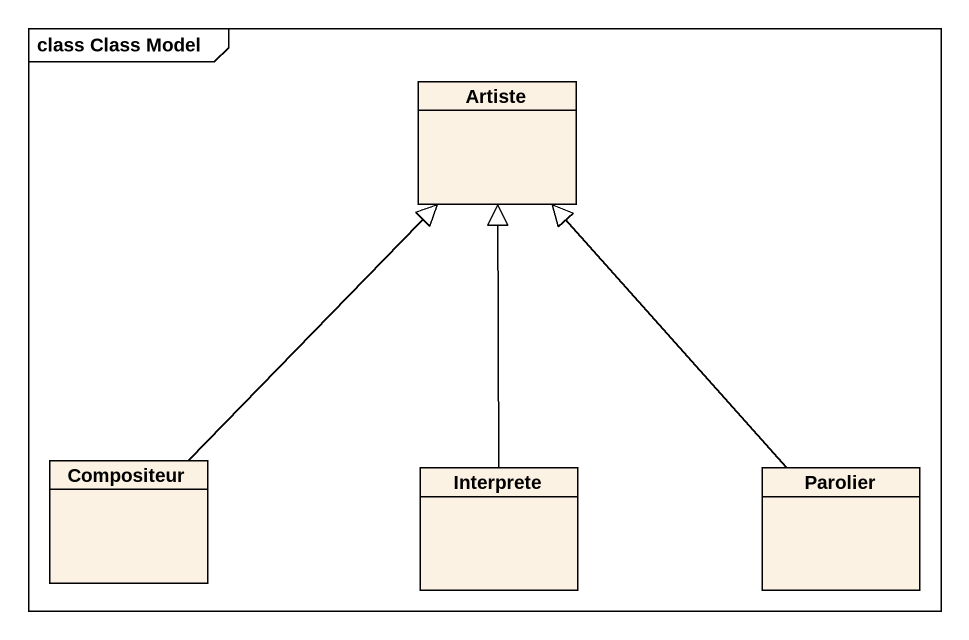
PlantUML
@startuml
mainframe class Class Model
hide circle
hide empty members
class Artiste
class Compositeur
class Interprete
class Parolier
Compositeur -up-|> Artiste
Interprete -up-|> Artiste
Parolier -up-|> Artiste
@enduml
